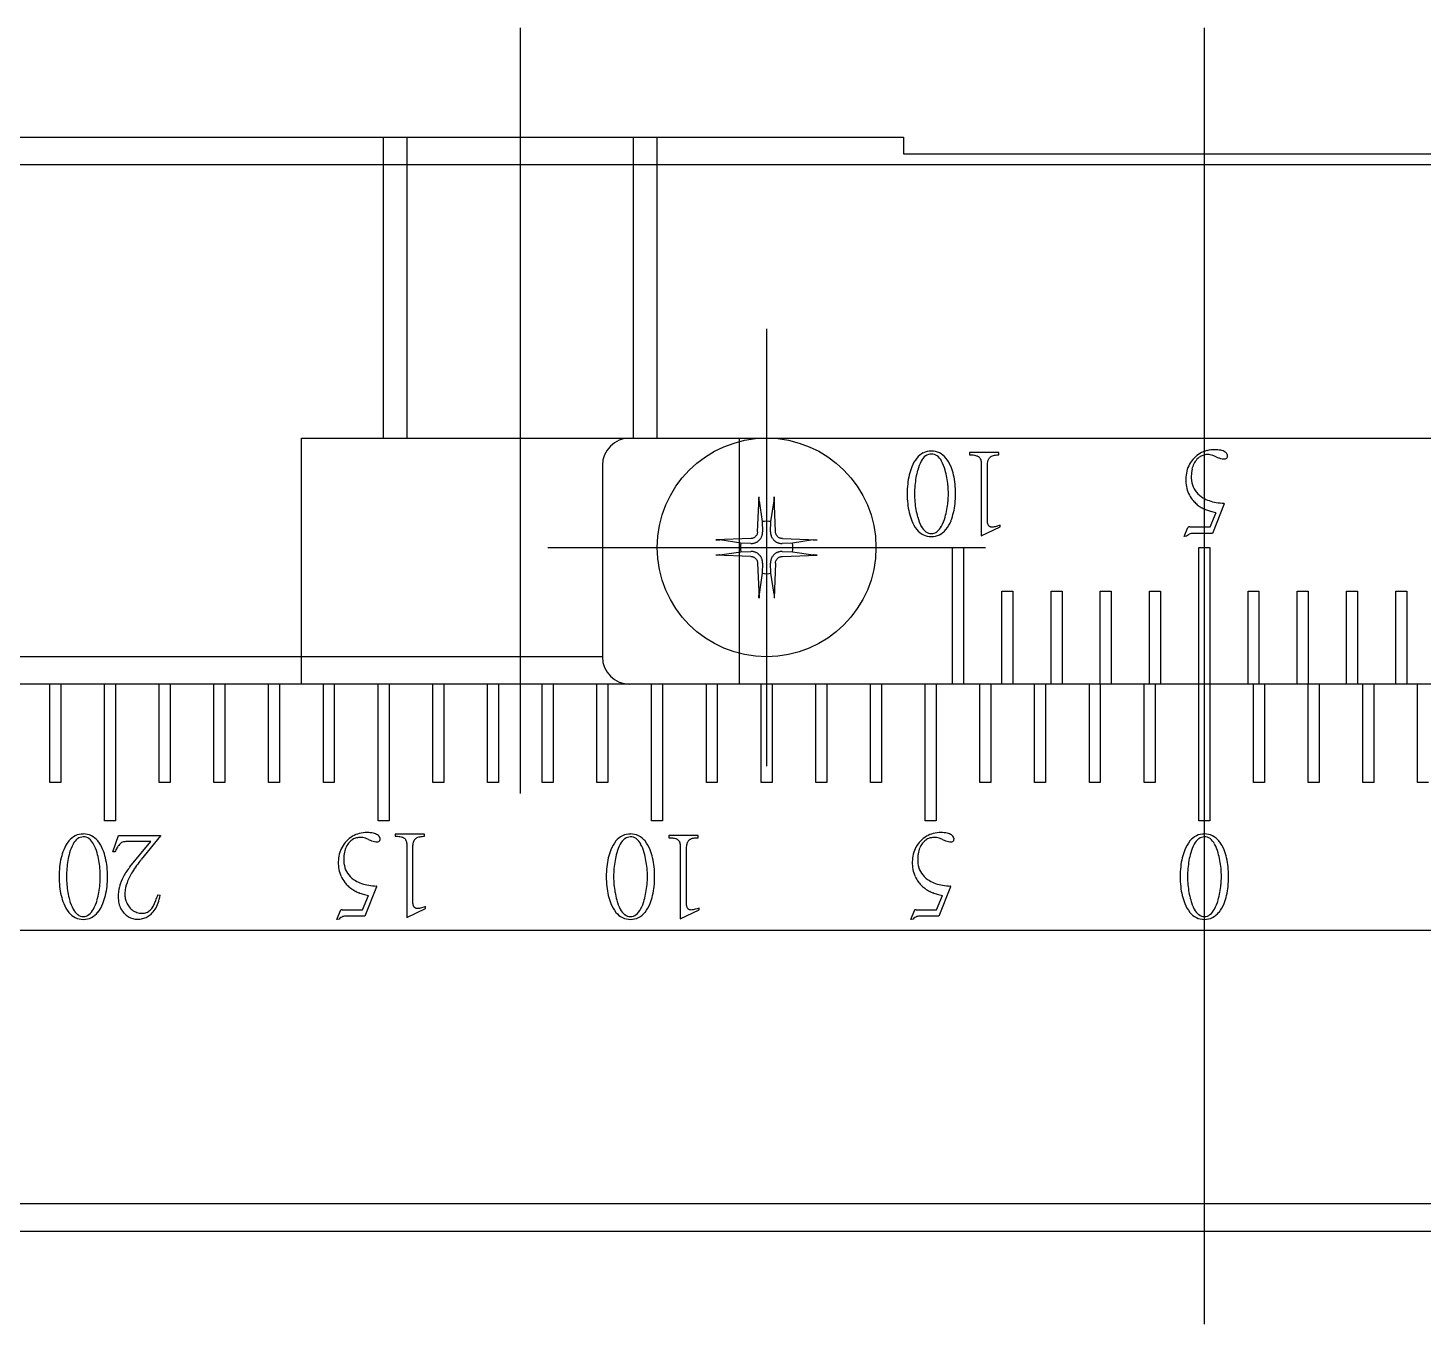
# Model space of a CAD drawing. Extents: x 1 to 272, y 0 to 189.
# Drawn here: x 114.76 to 140.26, y 165.65 to 189.35 of the extents above; entities that cross this region are included whole.
import ezdxf

# ---------------------------------------------------------------- set-up
doc = ezdxf.new("R2010")
doc.units = 0
doc.linetypes.add('CENTER', pattern=[50.8, 31.75, -6.35, 6.35, -6.35])
doc.linetypes.add('DASHED', pattern=[19.05, 12.7, -6.35])
doc.layers.get('0').update_dxf_attribs({"linetype": 'CONTINUOUS'})
doc.layers.add('CENTER', color=1, linetype='CENTER')

msp = doc.modelspace()

# ---------------------------------------------------------------- linework, layer by layer
at = {"color": 7, "linetype": 'CONTINUOUS'}
for p, q in [((91.765, 187.345), (130.765, 187.345)), ((130.765, 187.345), (130.765, 187.045)), ((130.765, 187.045), (141.765, 187.045)), ((91.265, 186.845), (181.265, 186.845)), ((125.765, 181.845), (146.765, 181.845)), ((132.513, 181.58), (131.977, 181.58)), ((131.977, 181.58), (131.977, 181.539)), ((132.513, 181.539), (132.513, 181.58)), ((125.265, 181.345), (125.265, 177.845)), ((131.977, 181.539), (131.999, 181.539)), ((131.999, 181.539), (132.021, 181.538)), ((132.021, 181.538), (132.043, 181.536)), ((132.043, 181.536), (132.064, 181.533)), ((132.064, 181.533), (132.085, 181.529)), ((132.085, 181.529), (132.104, 181.523)), ((132.104, 181.523), (132.113, 181.52)), ((132.113, 181.52), (132.122, 181.516)), ((132.122, 181.516), (132.131, 181.511)), ((132.131, 181.511), (132.14, 181.506)), ((132.14, 181.506), (132.146, 181.501)), ((132.146, 181.501), (132.152, 181.495)), ((132.152, 181.495), (132.158, 181.489)), ((132.158, 181.489), (132.163, 181.482)), ((132.163, 181.482), (132.168, 181.474)), ((132.168, 181.474), (132.172, 181.467)), ((132.172, 181.467), (132.175, 181.459)), ((132.175, 181.459), (132.179, 181.451)), ((132.179, 181.451), (132.183, 181.434)), ((132.183, 181.434), (132.186, 181.417)), ((132.186, 181.417), (132.188, 181.399)), ((132.188, 181.399), (132.189, 181.382)), ((132.189, 181.382), (132.189, 180.055)), ((132.303, 181.366), (132.305, 181.389)), ((132.303, 181.343), (132.303, 181.366)), ((132.303, 180.332), (132.303, 181.343)), ((132.305, 181.389), (132.309, 181.412)), ((132.309, 181.412), (132.311, 181.423)), ((132.311, 181.423), (132.314, 181.434)), ((132.314, 181.434), (132.318, 181.444)), ((132.318, 181.444), (132.322, 181.455)), ((132.322, 181.455), (132.327, 181.465)), ((132.327, 181.465), (132.333, 181.474)), ((132.333, 181.474), (132.34, 181.484)), ((132.34, 181.484), (132.347, 181.492)), ((132.347, 181.492), (132.355, 181.5)), ((132.355, 181.5), (132.364, 181.506)), ((132.364, 181.506), (132.37, 181.511)), ((132.37, 181.511), (132.378, 181.514)), ((132.378, 181.514), (132.394, 181.521)), ((132.394, 181.521), (132.412, 181.527)), ((132.412, 181.527), (132.431, 181.531)), ((132.431, 181.531), (132.451, 181.534)), ((132.451, 181.534), (132.472, 181.536)), ((132.472, 181.536), (132.493, 181.538)), ((132.493, 181.538), (132.513, 181.539)), ((128.102, 180.134), (128.127, 180.771)), ((128.126, 180.76), (128.127, 180.771)), ((128.126, 180.75), (128.126, 180.76)), ((128.126, 180.739), (128.126, 180.75)), ((128.126, 180.734), (128.126, 180.739)), ((128.126, 180.729), (128.126, 180.734)), ((128.126, 180.72), (128.126, 180.729)), ((128.126, 180.716), (128.126, 180.72)), ((128.127, 180.712), (128.126, 180.716)), ((128.127, 180.708), (128.127, 180.712)), ((128.127, 180.705), (128.127, 180.708)), ((128.127, 180.702), (128.127, 180.705)), ((128.128, 180.699), (128.127, 180.702)), ((128.128, 180.699), (128.187, 180.317)), ((128.342, 180.317), (128.402, 180.699)), ((128.403, 180.712), (128.402, 180.708)), ((128.402, 180.708), (128.402, 180.705)), ((128.402, 180.705), (128.402, 180.702)), ((128.402, 180.702), (128.402, 180.699)), ((128.403, 180.771), (128.403, 180.76)), ((128.427, 180.134), (128.403, 180.771)), ((128.403, 180.76), (128.403, 180.75)), ((128.403, 180.75), (128.403, 180.739)), ((128.403, 180.739), (128.403, 180.734)), ((128.403, 180.734), (128.403, 180.729)), ((128.403, 180.729), (128.403, 180.72)), ((128.403, 180.72), (128.403, 180.716)), ((128.403, 180.716), (128.403, 180.712)), ((136.628, 180.642), (136.414, 180.102)), ((128.187, 180.317), (128.192, 180.132)), ((128.338, 180.132), (128.342, 180.317)), ((132.303, 180.322), (132.303, 180.332)), ((132.303, 180.312), (132.303, 180.322)), ((132.304, 180.301), (132.303, 180.312)), ((132.306, 180.291), (132.304, 180.301)), ((132.308, 180.281), (132.306, 180.291)), ((136.37, 180.222), (136.48, 180.483)), ((128.045, 180.03), (128.035, 180.024)), ((128.055, 180.038), (128.045, 180.03)), ((128.064, 180.046), (128.055, 180.038)), ((128.072, 180.055), (128.064, 180.046)), ((128.079, 180.065), (128.072, 180.055)), ((128.086, 180.075), (128.079, 180.065)), ((128.091, 180.087), (128.086, 180.075)), ((128.096, 180.098), (128.091, 180.087)), ((128.099, 180.11), (128.096, 180.098)), ((128.101, 180.122), (128.099, 180.11)), ((128.102, 180.134), (128.101, 180.122)), ((128.428, 180.122), (128.427, 180.134)), ((128.43, 180.11), (128.428, 180.122)), ((128.433, 180.098), (128.43, 180.11)), ((128.438, 180.086), (128.433, 180.098)), ((128.443, 180.075), (128.438, 180.086)), ((128.45, 180.064), (128.443, 180.075)), ((128.457, 180.055), (128.45, 180.064)), ((128.465, 180.046), (128.457, 180.055)), ((128.474, 180.038), (128.465, 180.046)), ((128.484, 180.03), (128.474, 180.038)), ((128.495, 180.024), (128.484, 180.03)), ((132.189, 180.055), (132.533, 180.22)), ((132.311, 180.271), (132.308, 180.281)), ((132.314, 180.262), (132.311, 180.271)), ((132.319, 180.253), (132.314, 180.262)), ((132.324, 180.244), (132.319, 180.253)), ((132.328, 180.24), (132.324, 180.244)), ((132.331, 180.237), (132.328, 180.24)), ((132.335, 180.233), (132.331, 180.237)), ((132.339, 180.23), (132.335, 180.233)), ((132.343, 180.227), (132.339, 180.23)), ((132.347, 180.225), (132.343, 180.227)), ((132.352, 180.223), (132.347, 180.225)), ((132.356, 180.221), (132.352, 180.223)), ((132.361, 180.219), (132.356, 180.221)), ((132.366, 180.218), (132.361, 180.219)), ((132.376, 180.217), (132.366, 180.218)), ((132.386, 180.216), (132.376, 180.217)), ((132.405, 180.217), (132.386, 180.216)), ((132.424, 180.22), (132.405, 180.217)), ((132.443, 180.224), (132.424, 180.22)), ((132.461, 180.229), (132.443, 180.224)), ((132.498, 180.24), (132.461, 180.229)), ((132.533, 180.253), (132.498, 180.24)), ((132.533, 180.22), (132.533, 180.253)), ((135.899, 180.045), (135.966, 180.208)), ((135.944, 180.049), (135.899, 180.045)), ((135.999, 180.222), (136.37, 180.222)), ((136.414, 180.102), (136.041, 180.102)), ((127.975, 180.008), (127.339, 179.983)), ((127.339, 179.983), (127.349, 179.984)), ((127.349, 179.984), (127.36, 179.984)), ((127.36, 179.984), (127.37, 179.984)), ((127.37, 179.984), (127.375, 179.984)), ((127.375, 179.984), (127.38, 179.984)), ((127.38, 179.984), (127.39, 179.984)), ((127.39, 179.984), (127.394, 179.983)), ((127.394, 179.983), (127.398, 179.983)), ((127.398, 179.983), (127.402, 179.983)), ((127.402, 179.983), (127.405, 179.983)), ((127.405, 179.983), (127.408, 179.982)), ((127.408, 179.982), (127.411, 179.982)), ((127.792, 179.922), (127.411, 179.982)), ((127.977, 179.918), (127.792, 179.922)), ((127.988, 180.009), (127.975, 180.008)), ((128, 180.011), (127.988, 180.009)), ((128.012, 180.014), (128, 180.011)), ((128.023, 180.018), (128.012, 180.014)), ((128.035, 180.024), (128.023, 180.018)), ((128.506, 180.018), (128.495, 180.024)), ((128.518, 180.014), (128.506, 180.018)), ((128.53, 180.011), (128.518, 180.014)), ((128.542, 180.009), (128.53, 180.011)), ((128.554, 180.008), (128.542, 180.009)), ((128.737, 179.922), (128.552, 179.918)), ((128.554, 180.008), (129.191, 179.983)), ((129.119, 179.982), (128.737, 179.922)), ((129.119, 179.982), (129.121, 179.982)), ((129.121, 179.982), (129.124, 179.983)), ((129.124, 179.983), (129.128, 179.983)), ((129.128, 179.983), (129.131, 179.983)), ((129.131, 179.983), (129.135, 179.983)), ((129.135, 179.983), (129.14, 179.984)), ((129.14, 179.984), (129.149, 179.984)), ((129.149, 179.984), (129.154, 179.984)), ((129.154, 179.984), (129.159, 179.984)), ((129.159, 179.984), (129.17, 179.984)), ((129.17, 179.984), (129.18, 179.984)), ((129.18, 179.984), (129.191, 179.983)), ((131.665, 177.345), (131.665, 179.845)), ((131.665, 179.845), (131.865, 179.845)), ((131.865, 179.845), (131.865, 177.345)), ((136.165, 179.845), (136.365, 179.845)), ((136.165, 174.845), (136.165, 179.845)), ((136.365, 179.845), (136.365, 174.845)), ((127.349, 179.707), (127.339, 179.707)), ((127.975, 179.683), (127.339, 179.707)), ((127.36, 179.706), (127.349, 179.707)), ((127.37, 179.706), (127.36, 179.706)), ((127.375, 179.706), (127.37, 179.706)), ((127.38, 179.706), (127.375, 179.706)), ((127.39, 179.707), (127.38, 179.706)), ((127.394, 179.707), (127.39, 179.707)), ((127.398, 179.707), (127.394, 179.707)), ((127.402, 179.707), (127.398, 179.707)), ((127.405, 179.708), (127.402, 179.707)), ((127.408, 179.708), (127.405, 179.708)), ((127.411, 179.708), (127.408, 179.708)), ((127.411, 179.708), (127.792, 179.768)), ((127.792, 179.768), (127.977, 179.772)), ((127.975, 179.683), (127.987, 179.682)), ((127.987, 179.682), (127.999, 179.68)), ((127.999, 179.68), (128.011, 179.676)), ((128.011, 179.676), (128.023, 179.672)), ((128.023, 179.672), (128.034, 179.666)), ((128.034, 179.666), (128.045, 179.66)), ((128.045, 179.66), (128.055, 179.652)), ((128.055, 179.652), (128.064, 179.644)), ((128.064, 179.644), (128.072, 179.636)), ((128.072, 179.636), (128.079, 179.626)), ((128.079, 179.626), (128.086, 179.615)), ((128.086, 179.615), (128.091, 179.604)), ((128.091, 179.604), (128.096, 179.592)), ((128.096, 179.592), (128.099, 179.58)), ((128.099, 179.58), (128.101, 179.568)), ((128.101, 179.568), (128.102, 179.556)), ((128.102, 179.556), (128.127, 178.919)), ((128.192, 179.558), (128.187, 179.373)), ((128.342, 179.373), (128.338, 179.558)), ((128.427, 179.556), (128.403, 178.919)), ((128.427, 179.556), (128.428, 179.568)), ((128.428, 179.568), (128.43, 179.58)), ((128.43, 179.58), (128.433, 179.592)), ((128.433, 179.592), (128.438, 179.604)), ((128.438, 179.604), (128.443, 179.615)), ((128.443, 179.615), (128.45, 179.626)), ((128.45, 179.626), (128.457, 179.635)), ((128.457, 179.635), (128.465, 179.644)), ((128.465, 179.644), (128.474, 179.652)), ((128.474, 179.652), (128.484, 179.66)), ((128.484, 179.66), (128.495, 179.666)), ((128.495, 179.666), (128.506, 179.672)), ((128.506, 179.672), (128.517, 179.676)), ((128.517, 179.676), (128.53, 179.679)), ((128.53, 179.679), (128.542, 179.682)), ((128.542, 179.682), (128.554, 179.683)), ((128.552, 179.772), (128.737, 179.768)), ((128.554, 179.683), (129.191, 179.707)), ((128.737, 179.768), (129.119, 179.708)), ((129.121, 179.708), (129.119, 179.708)), ((129.124, 179.708), (129.121, 179.708)), ((129.128, 179.707), (129.124, 179.708)), ((129.131, 179.707), (129.128, 179.707)), ((129.135, 179.707), (129.131, 179.707)), ((129.14, 179.707), (129.135, 179.707)), ((129.149, 179.706), (129.14, 179.707)), ((129.154, 179.706), (129.149, 179.706)), ((129.159, 179.706), (129.154, 179.706)), ((129.17, 179.706), (129.159, 179.706)), ((129.18, 179.707), (129.17, 179.706)), ((129.191, 179.707), (129.18, 179.707)), ((128.187, 179.373), (128.128, 178.991)), ((128.402, 178.991), (128.342, 179.373)), ((132.565, 177.345), (132.565, 179.045)), ((132.565, 179.045), (132.765, 179.045)), ((132.765, 179.045), (132.765, 177.345)), ((133.465, 177.345), (133.465, 179.045)), ((133.465, 179.045), (133.665, 179.045)), ((133.665, 179.045), (133.665, 177.345)), ((134.365, 177.345), (134.365, 179.045)), ((134.365, 179.045), (134.565, 179.045)), ((134.565, 179.045), (134.565, 177.345)), ((135.265, 177.345), (135.265, 179.045)), ((135.265, 179.045), (135.465, 179.045)), ((135.465, 179.045), (135.465, 177.345)), ((137.065, 177.345), (137.065, 179.045)), ((137.065, 179.045), (137.265, 179.045)), ((137.265, 179.045), (137.265, 177.345)), ((137.965, 177.345), (137.965, 179.045)), ((137.965, 179.045), (138.165, 179.045)), ((138.165, 179.045), (138.165, 177.345)), ((138.865, 177.345), (138.865, 179.045)), ((138.865, 179.045), (139.065, 179.045)), ((139.065, 179.045), (139.065, 177.345)), ((139.765, 177.345), (139.765, 179.045)), ((139.765, 179.045), (139.965, 179.045)), ((139.965, 179.045), (139.965, 177.345)), ((128.126, 178.974), (128.127, 178.979)), ((128.126, 178.97), (128.126, 178.974)), ((128.126, 178.961), (128.126, 178.97)), ((128.126, 178.956), (128.126, 178.961)), ((128.126, 178.951), (128.126, 178.956)), ((128.126, 178.94), (128.126, 178.951)), ((128.126, 178.93), (128.126, 178.94)), ((128.127, 178.919), (128.126, 178.93)), ((128.127, 178.988), (128.128, 178.991)), ((128.127, 178.985), (128.127, 178.988)), ((128.127, 178.982), (128.127, 178.985)), ((128.127, 178.979), (128.127, 178.982)), ((128.402, 178.991), (128.402, 178.988)), ((128.402, 178.988), (128.402, 178.985)), ((128.402, 178.985), (128.402, 178.982)), ((128.402, 178.982), (128.403, 178.979)), ((128.403, 178.979), (128.403, 178.974)), ((128.403, 178.974), (128.403, 178.97)), ((128.403, 178.97), (128.403, 178.961)), ((128.403, 178.961), (128.403, 178.956)), ((128.403, 178.956), (128.403, 178.951)), ((128.403, 178.951), (128.403, 178.94)), ((128.403, 178.94), (128.403, 178.93)), ((128.403, 178.93), (128.403, 178.919)), ((125.265, 177.845), (91.765, 177.845)), ((181.265, 177.345), (91.265, 177.345)), ((115.165, 175.545), (115.165, 177.345)), ((115.365, 177.345), (115.365, 175.545)), ((116.165, 174.845), (116.165, 177.345)), ((116.365, 177.345), (116.365, 174.845)), ((117.165, 175.545), (117.165, 177.345)), ((117.365, 177.345), (117.365, 175.545)), ((118.165, 175.545), (118.165, 177.345)), ((118.365, 177.345), (118.365, 175.545)), ((119.165, 175.545), (119.165, 177.345)), ((119.365, 177.345), (119.365, 175.545)), ((120.165, 175.545), (120.165, 177.345)), ((120.365, 177.345), (120.365, 175.545)), ((121.165, 174.845), (121.165, 177.345)), ((121.365, 177.345), (121.365, 174.845)), ((122.165, 175.545), (122.165, 177.345)), ((122.365, 177.345), (122.365, 175.545)), ((123.165, 175.545), (123.165, 177.345)), ((123.365, 177.345), (123.365, 175.545)), ((124.165, 175.545), (124.165, 177.345)), ((124.365, 177.345), (124.365, 175.545)), ((125.165, 175.545), (125.165, 177.345)), ((125.365, 177.345), (125.365, 175.545)), ((126.165, 174.845), (126.165, 177.345)), ((126.365, 177.345), (126.365, 174.845)), ((127.165, 175.545), (127.165, 177.345)), ((127.365, 177.345), (127.365, 175.545)), ((128.165, 175.545), (128.165, 177.345)), ((128.365, 177.345), (128.365, 175.545)), ((129.165, 175.545), (129.165, 177.345)), ((129.365, 177.345), (129.365, 175.545)), ((130.165, 175.545), (130.165, 177.345)), ((130.365, 177.345), (130.365, 175.545)), ((131.165, 174.845), (131.165, 177.345)), ((131.365, 177.345), (131.365, 174.845)), ((132.165, 175.545), (132.165, 177.345)), ((132.365, 177.345), (132.365, 175.545)), ((133.165, 175.545), (133.165, 177.345)), ((133.365, 177.345), (133.365, 175.545)), ((134.165, 175.545), (134.165, 177.345)), ((134.365, 177.345), (134.365, 175.545)), ((135.165, 175.545), (135.165, 177.345)), ((135.365, 177.345), (135.365, 175.545)), ((137.165, 175.545), (137.165, 177.345)), ((137.365, 177.345), (137.365, 175.545)), ((138.165, 175.545), (138.165, 177.345)), ((138.365, 177.345), (138.365, 175.545)), ((139.165, 175.545), (139.165, 177.345)), ((139.365, 177.345), (139.365, 175.545)), ((140.165, 175.545), (140.165, 177.345)), ((115.365, 175.545), (115.165, 175.545)), ((117.365, 175.545), (117.165, 175.545)), ((118.365, 175.545), (118.165, 175.545)), ((119.365, 175.545), (119.165, 175.545)), ((120.365, 175.545), (120.165, 175.545)), ((122.365, 175.545), (122.165, 175.545)), ((123.365, 175.545), (123.165, 175.545)), ((124.365, 175.545), (124.165, 175.545)), ((125.365, 175.545), (125.165, 175.545)), ((127.365, 175.545), (127.165, 175.545)), ((128.365, 175.545), (128.165, 175.545)), ((129.365, 175.545), (129.165, 175.545)), ((130.365, 175.545), (130.165, 175.545)), ((132.365, 175.545), (132.165, 175.545)), ((133.365, 175.545), (133.165, 175.545)), ((134.365, 175.545), (134.165, 175.545)), ((135.365, 175.545), (135.165, 175.545)), ((137.365, 175.545), (137.165, 175.545)), ((138.365, 175.545), (138.165, 175.545)), ((139.365, 175.545), (139.165, 175.545)), ((140.365, 175.545), (140.165, 175.545)), ((116.365, 174.845), (116.165, 174.845)), ((121.365, 174.845), (121.165, 174.845)), ((126.365, 174.845), (126.165, 174.845)), ((131.365, 174.845), (131.165, 174.845)), ((136.365, 174.845), (136.165, 174.845)), ((116.316, 174.282), (116.422, 174.58)), ((116.422, 174.58), (117.188, 174.58)), ((117.011, 174.468), (116.554, 174.468)), ((116.629, 174.003), (117.011, 174.468)), ((117.188, 174.57), (116.833, 174.137)), ((117.188, 174.58), (117.188, 174.57)), ((122.013, 174.606), (121.477, 174.606)), ((121.477, 174.606), (121.477, 174.565)), ((121.477, 174.565), (121.499, 174.565)), ((121.499, 174.565), (121.521, 174.564)), ((121.521, 174.564), (121.543, 174.562)), ((121.543, 174.562), (121.564, 174.559)), ((121.564, 174.559), (121.585, 174.555)), ((121.585, 174.555), (121.604, 174.55)), ((121.604, 174.55), (121.613, 174.546)), ((121.613, 174.546), (121.622, 174.542)), ((121.622, 174.542), (121.631, 174.538)), ((121.631, 174.538), (121.64, 174.533)), ((121.64, 174.533), (121.646, 174.527)), ((121.646, 174.527), (121.652, 174.522)), ((121.652, 174.522), (121.658, 174.515)), ((121.658, 174.515), (121.663, 174.508)), ((121.663, 174.508), (121.668, 174.501)), ((121.668, 174.501), (121.672, 174.493)), ((121.672, 174.493), (121.675, 174.486)), ((121.675, 174.486), (121.679, 174.477)), ((121.679, 174.477), (121.683, 174.461)), ((121.683, 174.461), (121.686, 174.443)), ((121.686, 174.443), (121.688, 174.426)), ((121.688, 174.426), (121.689, 174.409)), ((121.805, 174.415), (121.809, 174.438)), ((121.809, 174.438), (121.811, 174.449)), ((121.811, 174.449), (121.814, 174.46)), ((121.814, 174.46), (121.818, 174.471)), ((121.818, 174.471), (121.822, 174.481)), ((121.822, 174.481), (121.827, 174.491)), ((121.827, 174.491), (121.833, 174.501)), ((121.833, 174.501), (121.84, 174.51)), ((121.84, 174.51), (121.847, 174.518)), ((121.847, 174.518), (121.855, 174.526)), ((121.855, 174.526), (121.864, 174.533)), ((121.864, 174.533), (121.87, 174.537)), ((121.87, 174.537), (121.878, 174.541)), ((121.878, 174.541), (121.894, 174.548)), ((121.894, 174.548), (121.912, 174.553)), ((121.912, 174.553), (121.931, 174.557)), ((121.931, 174.557), (121.951, 174.561)), ((121.951, 174.561), (121.972, 174.563)), ((121.972, 174.563), (121.993, 174.564)), ((121.993, 174.564), (122.013, 174.565)), ((122.013, 174.565), (122.013, 174.606)), ((127.013, 174.58), (126.477, 174.58)), ((126.477, 174.58), (126.477, 174.539)), ((126.477, 174.539), (126.499, 174.539)), ((126.499, 174.539), (126.521, 174.538)), ((126.521, 174.538), (126.543, 174.536)), ((126.543, 174.536), (126.564, 174.533)), ((126.564, 174.533), (126.585, 174.529)), ((126.585, 174.529), (126.604, 174.523)), ((126.604, 174.523), (126.613, 174.52)), ((126.613, 174.52), (126.622, 174.516)), ((126.622, 174.516), (126.631, 174.511)), ((126.631, 174.511), (126.64, 174.506)), ((126.64, 174.506), (126.646, 174.501)), ((126.646, 174.501), (126.652, 174.495)), ((126.652, 174.495), (126.658, 174.489)), ((126.658, 174.489), (126.663, 174.482)), ((126.663, 174.482), (126.668, 174.474)), ((126.668, 174.474), (126.672, 174.467)), ((126.672, 174.467), (126.675, 174.459)), ((126.675, 174.459), (126.679, 174.451)), ((126.679, 174.451), (126.683, 174.434)), ((126.683, 174.434), (126.686, 174.417)), ((126.809, 174.412), (126.811, 174.423)), ((126.811, 174.423), (126.814, 174.434)), ((126.814, 174.434), (126.818, 174.444)), ((126.818, 174.444), (126.822, 174.455)), ((126.822, 174.455), (126.827, 174.465)), ((126.827, 174.465), (126.833, 174.474)), ((126.833, 174.474), (126.84, 174.484)), ((126.84, 174.484), (126.847, 174.492)), ((126.847, 174.492), (126.855, 174.5)), ((126.855, 174.5), (126.864, 174.506)), ((126.864, 174.506), (126.87, 174.511)), ((126.87, 174.511), (126.878, 174.514)), ((126.878, 174.514), (126.894, 174.521)), ((126.894, 174.521), (126.912, 174.527)), ((126.912, 174.527), (126.931, 174.531)), ((126.931, 174.531), (126.951, 174.534)), ((126.951, 174.534), (126.972, 174.536)), ((126.972, 174.536), (126.993, 174.538)), ((126.993, 174.538), (127.013, 174.539)), ((127.013, 174.539), (127.013, 174.58)), ((116.356, 174.282), (116.316, 174.282)), ((121.689, 174.409), (121.689, 173.082)), ((121.803, 174.393), (121.805, 174.415)), ((121.803, 174.37), (121.803, 174.393)), ((121.803, 173.359), (121.803, 174.37)), ((126.686, 174.417), (126.688, 174.399)), ((126.688, 174.399), (126.689, 174.382)), ((126.689, 174.382), (126.689, 173.055)), ((126.803, 174.366), (126.805, 174.389)), ((126.803, 174.343), (126.803, 174.366)), ((126.803, 173.332), (126.803, 174.343)), ((126.805, 174.389), (126.809, 174.412)), ((117.141, 173.493), (117.182, 173.487)), ((120.879, 173.222), (120.989, 173.483)), ((121.138, 173.642), (120.924, 173.102)), ((131.37, 173.222), (131.48, 173.483)), ((131.628, 173.642), (131.414, 173.102)), ((117.051, 173.277), (117.072, 173.32)), ((120.409, 173.045), (120.476, 173.208)), ((120.509, 173.222), (120.879, 173.222)), ((121.689, 173.082), (122.033, 173.247)), ((121.803, 173.349), (121.803, 173.359)), ((121.803, 173.338), (121.803, 173.349)), ((121.804, 173.328), (121.803, 173.338)), ((121.806, 173.318), (121.804, 173.328)), ((121.808, 173.307), (121.806, 173.318)), ((121.811, 173.298), (121.808, 173.307)), ((121.814, 173.288), (121.811, 173.298)), ((121.819, 173.279), (121.814, 173.288)), ((121.824, 173.271), (121.819, 173.279)), ((121.828, 173.267), (121.824, 173.271)), ((121.831, 173.263), (121.828, 173.267)), ((121.835, 173.26), (121.831, 173.263)), ((121.839, 173.257), (121.835, 173.26)), ((121.843, 173.254), (121.839, 173.257)), ((121.847, 173.251), (121.843, 173.254)), ((121.852, 173.249), (121.847, 173.251)), ((121.856, 173.247), (121.852, 173.249)), ((121.861, 173.246), (121.856, 173.247)), ((121.866, 173.245), (121.861, 173.246)), ((121.876, 173.243), (121.866, 173.245)), ((121.886, 173.243), (121.876, 173.243)), ((121.905, 173.244), (121.886, 173.243)), ((121.924, 173.247), (121.905, 173.244)), ((121.943, 173.25), (121.924, 173.247)), ((121.961, 173.255), (121.943, 173.25)), ((121.998, 173.266), (121.961, 173.255)), ((122.033, 173.279), (121.998, 173.266)), ((122.033, 173.247), (122.033, 173.279)), ((126.689, 173.055), (127.033, 173.22)), ((126.803, 173.322), (126.803, 173.332)), ((126.803, 173.312), (126.803, 173.322)), ((126.804, 173.301), (126.803, 173.312)), ((126.806, 173.291), (126.804, 173.301)), ((126.808, 173.281), (126.806, 173.291)), ((126.811, 173.271), (126.808, 173.281)), ((126.814, 173.262), (126.811, 173.271)), ((126.819, 173.253), (126.814, 173.262)), ((126.824, 173.244), (126.819, 173.253)), ((126.828, 173.24), (126.824, 173.244)), ((126.831, 173.237), (126.828, 173.24)), ((126.835, 173.233), (126.831, 173.237)), ((126.839, 173.23), (126.835, 173.233)), ((126.843, 173.227), (126.839, 173.23)), ((126.847, 173.225), (126.843, 173.227)), ((126.852, 173.223), (126.847, 173.225)), ((126.856, 173.221), (126.852, 173.223)), ((126.861, 173.219), (126.856, 173.221)), ((126.866, 173.218), (126.861, 173.219)), ((126.876, 173.217), (126.866, 173.218)), ((126.886, 173.216), (126.876, 173.217)), ((126.905, 173.217), (126.886, 173.216)), ((126.924, 173.22), (126.905, 173.217)), ((126.943, 173.224), (126.924, 173.22)), ((126.961, 173.229), (126.943, 173.224)), ((126.998, 173.24), (126.961, 173.229)), ((127.033, 173.253), (126.998, 173.24)), ((127.033, 173.22), (127.033, 173.253)), ((130.899, 173.045), (130.966, 173.208)), ((130.999, 173.222), (131.37, 173.222)), ((120.453, 173.049), (120.409, 173.045)), ((120.924, 173.102), (120.551, 173.102)), ((130.944, 173.049), (130.899, 173.045)), ((131.414, 173.102), (131.041, 173.102)), ((92.265, 172.845), (180.265, 172.845)), ((181.265, 167.845), (91.265, 167.845)), ((91.765, 167.345), (180.765, 167.345))]:
    msp.add_line(p, q, dxfattribs=at)
at = {"color": 3, "linetype": 'DASHED'}
for p, q in [((121.265, 181.845), (121.265, 187.345)), ((121.698, 181.845), (121.698, 187.345)), ((125.832, 181.845), (125.832, 187.345)), ((126.265, 181.845), (126.265, 187.345)), ((119.765, 177.345), (119.765, 181.845)), ((119.765, 181.845), (127.765, 181.845)), ((127.765, 181.845), (127.765, 177.345))]:
    msp.add_line(p, q, dxfattribs=at)
at = {"color": 7, "linetype": 'CONTINUOUS'}
msp.add_circle((128.265, 179.845), 2, dxfattribs=at)
for centre, radius, start, end in [((125.765, 181.345), 0.5, 90, 180), ((131.288, 181.255), 0.356, 116.2729, 141.1261), ((131.273, 181.272), 0.334, 89.2919, 115.2597), ((131.281, 181.271), 0.336, 64.7936, 90.6548), ((131.267, 181.255), 0.356, 38.8739, 63.7271), ((136.438, 181.14), 0.493, 120.7739, 136.7817), ((136.428, 181.153), 0.477, 104.1459, 120.5209), ((136.451, 181.051), 0.581, 89.6263, 103.9812), ((136.462, 181.112), 0.521, 78.2451, 90.7659), ((136.525, 181.408), 0.218, 56.1652, 78.5243), ((136.571, 181.484), 0.13, 39.3474, 54.6593), ((136.581, 181.492), 0.117, 21.5057, 39.093), ((131.911, 180.927), 1.067, 158.4257, 166.7665), ((131.492, 181.094), 0.615, 141.322, 158.56), ((131.727, 181.082), 0.722, 151.8651, 165.7722), ((131.347, 181.288), 0.291, 126.7157, 152.2786), ((131.276, 181.375), 0.178, 89.5975, 125.2384), ((131.279, 181.377), 0.177, 54.7577, 90.348), ((131.206, 181.286), 0.293, 28.0577, 53.3426), ((130.838, 181.082), 0.713, 14.5816, 28.6061), ((131.062, 181.093), 0.617, 21.4624, 38.6555), ((130.619, 180.92), 1.093, 13.2098, 21.3991), ((136.473, 181.105), 0.544, 151.19, 165.6305), ((136.483, 181.097), 0.556, 136.7918, 151.0148), ((136.464, 181.187), 0.433, 154.0754, 168.3685), ((136.374, 181.23), 0.332, 136.8732, 153.9198), ((136.349, 181.247), 0.303, 121.5113, 135.9675), ((136.33, 181.276), 0.269, 105.6366, 121.3182), ((136.337, 181.25), 0.295, 90.7211, 105.4421), ((136.33, 181.337), 0.208, 77.9993, 89.3203), ((136.293, 181.155), 0.394, 70.7805, 78.1713), ((136.194, 180.868), 0.698, 65.8334, 70.8777), ((136.733, 182.07), 0.62, 245.85, 251.6275), ((136.664, 181.861), 0.4, 251.5675, 259.3119), ((136.638, 181.721), 0.257, 259.2315, 269.6241), ((136.639, 181.53), 0.066, 268.0277, 295.4071), ((136.649, 181.506), 0.0408, 297.1293, 334.954), ((136.619, 181.518), 0.0728, 336.281, 1.8872), ((136.676, 181.529), 0.015, 11.5786, 25.2913), ((136.655, 181.524), 0.0361, 4.316, 11.9442), ((136.617, 181.521), 0.0745, 359.7689, 4.4732), ((132.159, 180.868), 1.322, 166.768, 174.0003), ((132.535, 180.847), 1.564, 169.8375, 175.1847), ((132.377, 180.875), 1.404, 164.0998, 169.8418), ((130.189, 180.87), 1.395, 10.4551, 16.2875), ((130.047, 180.845), 1.539, 4.9857, 10.449), ((130.384, 180.865), 1.334, 6.0315, 13.2001), ((136.567, 181.082), 0.639, 165.7632, 178.7145), ((136.621, 181.087), 0.694, 179.2215, 190.7983), ((136.679, 181.143), 0.651, 168.3503, 179.2247), ((136.541, 181.138), 0.514, 178.4839, 196.8828), ((132.525, 180.829), 1.69, 173.9893, 180.1283), ((132.509, 180.822), 1.674, 179.8807, 186.0387), ((132.761, 180.827), 1.791, 175.1774, 180.0578), ((132.635, 180.825), 1.665, 179.9697, 185.0017), ((129.85, 180.827), 1.738, 359.9442, 4.9832), ((129.995, 180.825), 1.593, 354.795, 0.0242), ((130.042, 180.829), 1.678, 359.881, 6.0309), ((130.074, 180.823), 1.646, 353.9099, 0.1105), ((136.499, 181.065), 0.57, 190.8892, 204.1023), ((136.474, 181.055), 0.543, 204.2446, 217.8899), ((136.426, 181.107), 0.395, 197.3246, 219.2769), ((136.472, 181.15), 0.458, 219.8178, 239.7095), ((132.157, 180.785), 1.32, 186.0471, 193.2628), ((132.536, 180.816), 1.566, 185.0093, 190.2518), ((130.058, 180.819), 1.529, 349.4141, 354.7865), ((130.38, 180.79), 1.338, 346.7882, 353.9019), ((136.532, 181.106), 0.62, 218.2978, 226.5808), ((136.489, 181.061), 0.558, 226.6126, 235.5054), ((136.477, 181.044), 0.538, 235.5472, 244.6615), ((136.564, 181.298), 0.633, 239.2808, 250.5721), ((136.485, 181.032), 0.53, 243.3872, 250.1611), ((136.612, 181.434), 0.776, 250.6148, 260.4628), ((136.652, 181.675), 1.021, 260.4715, 268.6731), ((136.628, 180.653), 0.00178, 13.6323, 92.6279), ((136.583, 180.658), 0.0479, 340.8609, 349.2763), ((136.621, 180.651), 0.0092, 347.2044, 12.7956), ((128.265, 179.845), 0.479, 80.6957, 99.3043), ((131.917, 180.729), 1.073, 193.2882, 201.5696), ((131.503, 180.563), 0.627, 201.378, 218.3895), ((132.481, 180.807), 1.51, 190.2609, 195.6321), ((131.777, 180.59), 0.774, 194.2709, 207.586), ((130.755, 180.603), 0.8, 332.3497, 345.2539), ((130.08, 180.816), 1.507, 343.9788, 349.4048), ((131.04, 180.57), 0.642, 321.8067, 338.4258), ((130.587, 180.742), 1.125, 338.7761, 346.7628), ((136.702, 181.627), 1.163, 250.0124, 254.0248), ((136.989, 182.62), 2.197, 253.9631, 256.5892), ((127.99, 180.121), 0.201, 327.3884, 333.7306), ((127.978, 180.127), 0.214, 333.7006, 339.428), ((127.986, 180.124), 0.206, 339.386, 345.0043), ((127.976, 180.127), 0.216, 345.0596, 350.4557), ((127.969, 180.128), 0.222, 350.4292, 355.7575), ((127.979, 180.127), 0.212, 355.7311, 1.3135), ((128.55, 180.127), 0.213, 178.6874, 184.268), ((128.56, 180.128), 0.222, 184.2424, 189.5709), ((128.553, 180.127), 0.216, 189.5456, 194.9391), ((128.543, 180.124), 0.206, 194.9953, 200.6145), ((128.552, 180.127), 0.214, 200.572, 206.2994), ((128.539, 180.121), 0.201, 206.2694, 212.6116), ((131.29, 180.396), 0.356, 218.658, 243.5476), ((131.362, 180.372), 0.305, 207.3429, 232.1158), ((131.274, 180.379), 0.334, 244.6264, 270.6532), ((131.277, 180.271), 0.173, 233.6842, 270.279), ((131.278, 180.269), 0.171, 269.8353, 306.5002), ((131.282, 180.377), 0.332, 269.2937, 295.4267), ((131.19, 180.375), 0.308, 308.0346, 332.5067), ((131.264, 180.399), 0.359, 296.5466, 321.2478), ((136.087, 179.93), 0.187, 127.1607, 140.255), ((135.981, 180.204), 0.0151, 127.0574, 164.0647), ((135.988, 180.193), 0.0281, 101.4538, 125.805), ((136.049, 179.98), 0.123, 109.8018, 127.0841), ((135.998, 180.149), 0.0733, 89.1351, 101.9708), ((136.041, 179.999), 0.103, 89.9573, 109.456), ((128.265, 179.845), 0.479, 170.6957, 189.3043), ((127.982, 180.13), 0.213, 268.6874, 274.268), ((127.982, 180.14), 0.222, 274.2424, 279.5709), ((127.983, 180.134), 0.216, 279.5456, 284.9391), ((127.985, 180.124), 0.206, 284.9953, 290.6145), ((127.982, 180.132), 0.214, 290.572, 296.2994), ((127.989, 180.12), 0.201, 296.2694, 302.6116), ((127.984, 180.127), 0.209, 302.6454, 308.7756), ((127.988, 180.122), 0.202, 308.7204, 314.9342), ((127.988, 180.121), 0.202, 315.0678, 321.2775), ((127.982, 180.126), 0.209, 321.2249, 327.3542), ((128.547, 180.126), 0.209, 212.6454, 218.7756), ((128.541, 180.121), 0.202, 218.7204, 224.9342), ((128.541, 180.122), 0.202, 225.0678, 231.2775), ((128.546, 180.127), 0.209, 231.2249, 237.3542), ((128.541, 180.12), 0.201, 237.3884, 243.7306), ((128.547, 180.132), 0.214, 243.7006, 249.428), ((128.544, 180.124), 0.206, 249.386, 255.0043), ((128.546, 180.134), 0.216, 255.0596, 260.4557), ((128.548, 180.14), 0.222, 260.4292, 265.7575), ((128.547, 180.13), 0.212, 265.7311, 271.3135), ((128.265, 179.845), 0.479, 350.6957, 9.3043), ((127.982, 179.56), 0.212, 85.7311, 91.3135), ((127.982, 179.55), 0.222, 80.4292, 85.7575), ((127.983, 179.556), 0.216, 75.0596, 80.4557), ((127.985, 179.566), 0.206, 69.386, 75.0043), ((127.982, 179.558), 0.214, 63.7006, 69.428), ((127.989, 179.57), 0.201, 57.3884, 63.7306), ((127.984, 179.563), 0.209, 51.2249, 57.3542), ((127.988, 179.568), 0.202, 45.0678, 51.2775), ((127.988, 179.569), 0.202, 38.7204, 44.9342), ((127.982, 179.564), 0.209, 32.6454, 38.7756), ((127.99, 179.569), 0.201, 26.2694, 32.6116), ((127.978, 179.563), 0.214, 20.572, 26.2994), ((127.986, 179.566), 0.206, 14.9953, 20.6145), ((127.976, 179.563), 0.216, 9.5456, 14.9391), ((127.969, 179.562), 0.222, 4.2424, 9.5709), ((127.979, 179.563), 0.213, 358.6874, 4.268), ((128.55, 179.563), 0.212, 175.7311, 181.3135), ((128.56, 179.562), 0.222, 170.4292, 175.7575), ((128.553, 179.563), 0.216, 165.0596, 170.4557), ((128.543, 179.566), 0.206, 159.386, 165.0043), ((128.552, 179.563), 0.214, 153.7006, 159.428), ((128.539, 179.569), 0.201, 147.3884, 153.7306), ((128.547, 179.564), 0.209, 141.2249, 147.3542), ((128.541, 179.569), 0.202, 135.0678, 141.2775), ((128.541, 179.569), 0.202, 128.7204, 134.9342), ((128.546, 179.563), 0.209, 122.6454, 128.7756), ((128.541, 179.57), 0.201, 116.2694, 122.6116), ((128.547, 179.558), 0.214, 110.572, 116.2994), ((128.544, 179.566), 0.206, 104.9953, 110.6145), ((128.546, 179.556), 0.216, 99.5456, 104.9391), ((128.548, 179.55), 0.222, 94.2424, 99.5709), ((128.547, 179.56), 0.213, 88.6874, 94.268), ((128.265, 179.845), 0.479, 260.6957, 279.3043), ((125.765, 177.845), 0.5, 180, 270), ((115.992, 174.094), 0.615, 141.322, 158.56), ((115.788, 174.255), 0.356, 116.2729, 141.1261), ((116.227, 174.082), 0.722, 151.8651, 165.7722), ((115.847, 174.288), 0.291, 126.7157, 152.2786), ((115.773, 174.272), 0.334, 89.2919, 115.2597), ((115.776, 174.375), 0.178, 89.5975, 125.2384), ((115.781, 174.271), 0.336, 64.7936, 90.6548), ((115.779, 174.377), 0.177, 54.7577, 90.348), ((115.706, 174.286), 0.293, 28.0577, 53.3426), ((115.767, 174.255), 0.356, 38.8739, 63.7271), ((115.338, 174.082), 0.713, 14.5816, 28.6061), ((115.562, 174.093), 0.617, 21.4624, 38.6555), ((116.58, 174.29), 0.19, 133.2265, 145.1433), ((116.533, 174.351), 0.114, 118.775, 136.587), ((116.541, 174.335), 0.132, 102.3604, 118.5053), ((116.553, 174.279), 0.188, 89.5768, 102.2782), ((120.993, 174.097), 0.556, 136.7918, 151.0148), ((120.883, 174.23), 0.332, 136.8732, 153.9198), ((120.948, 174.14), 0.493, 120.7739, 136.7817), ((120.859, 174.247), 0.303, 121.5113, 135.9675), ((120.937, 174.153), 0.477, 104.1459, 120.5209), ((120.84, 174.276), 0.269, 105.6366, 121.3182), ((120.846, 174.25), 0.295, 90.7211, 105.4421), ((120.961, 174.051), 0.581, 89.6263, 103.9812), ((120.84, 174.337), 0.208, 77.9993, 89.3203), ((120.803, 174.155), 0.394, 70.7805, 78.1713), ((120.704, 173.868), 0.698, 65.8334, 70.8777), ((120.972, 174.112), 0.521, 78.2451, 90.7659), ((121.243, 175.07), 0.62, 245.85, 251.6275), ((121.174, 174.861), 0.4, 251.5675, 259.3119), ((121.035, 174.408), 0.218, 56.1652, 78.5243), ((121.148, 174.721), 0.257, 259.2315, 269.6241), ((121.149, 174.53), 0.066, 268.0277, 295.4071), ((121.081, 174.484), 0.13, 39.3474, 54.6593), ((121.158, 174.506), 0.0408, 297.1293, 334.954), ((121.091, 174.492), 0.117, 21.5057, 39.093), ((121.129, 174.518), 0.0728, 336.281, 1.8872), ((121.186, 174.529), 0.015, 11.5786, 25.2913), ((121.165, 174.524), 0.0361, 4.316, 11.9442), ((121.127, 174.521), 0.0745, 359.7689, 4.4732), ((125.992, 174.094), 0.615, 141.322, 158.56), ((125.788, 174.255), 0.356, 116.2729, 141.1261), ((126.227, 174.082), 0.722, 151.8651, 165.7722), ((125.847, 174.288), 0.291, 126.7157, 152.2786), ((125.773, 174.272), 0.334, 89.2919, 115.2597), ((125.776, 174.375), 0.178, 89.5975, 125.2384), ((125.781, 174.271), 0.336, 64.7936, 90.6548), ((125.779, 174.377), 0.177, 54.7577, 90.348), ((125.706, 174.286), 0.293, 28.0577, 53.3426), ((125.767, 174.255), 0.356, 38.8739, 63.7271), ((125.338, 174.082), 0.713, 14.5816, 28.6061), ((125.562, 174.093), 0.617, 21.4624, 38.6555), ((131.483, 174.097), 0.556, 136.7918, 151.0148), ((131.374, 174.23), 0.332, 136.8732, 153.9198), ((131.438, 174.14), 0.493, 120.7739, 136.7817), ((131.349, 174.247), 0.303, 121.5113, 135.9675), ((131.428, 174.153), 0.477, 104.1459, 120.5209), ((131.33, 174.276), 0.269, 105.6366, 121.3182), ((131.337, 174.25), 0.295, 90.7211, 105.4421), ((131.451, 174.051), 0.581, 89.6263, 103.9812), ((131.33, 174.337), 0.208, 77.9993, 89.3203), ((131.293, 174.155), 0.394, 70.7805, 78.1713), ((131.194, 173.868), 0.698, 65.8334, 70.8777), ((131.462, 174.112), 0.521, 78.2451, 90.7659), ((131.733, 175.07), 0.62, 245.85, 251.6275), ((131.664, 174.861), 0.4, 251.5675, 259.3119), ((131.525, 174.408), 0.218, 56.1652, 78.5243), ((131.638, 174.721), 0.257, 259.2315, 269.6241), ((131.639, 174.53), 0.066, 268.0277, 295.4071), ((131.571, 174.484), 0.13, 39.3474, 54.6593), ((131.649, 174.506), 0.0408, 297.1293, 334.954), ((131.581, 174.492), 0.117, 21.5057, 39.093), ((131.619, 174.518), 0.0728, 336.281, 1.8872), ((131.676, 174.529), 0.015, 11.5786, 25.2913), ((131.655, 174.524), 0.0361, 4.316, 11.9442), ((131.617, 174.521), 0.0745, 359.7689, 4.4732), ((136.482, 174.094), 0.615, 141.322, 158.56), ((136.279, 174.255), 0.356, 116.2729, 141.1261), ((136.717, 174.082), 0.722, 151.8651, 165.7722), ((136.338, 174.288), 0.291, 126.7157, 152.2786), ((136.264, 174.272), 0.334, 89.2919, 115.2597), ((136.266, 174.375), 0.178, 89.5975, 125.2384), ((136.272, 174.271), 0.336, 64.7936, 90.6548), ((136.269, 174.377), 0.177, 54.7577, 90.348), ((136.196, 174.286), 0.293, 28.0577, 53.3426), ((136.257, 174.255), 0.356, 38.8739, 63.7271), ((135.828, 174.082), 0.713, 14.5816, 28.6061), ((136.052, 174.093), 0.617, 21.4624, 38.6555), ((116.659, 173.868), 1.322, 166.768, 174.0003), ((116.411, 173.927), 1.067, 158.4257, 166.7665), ((116.877, 173.875), 1.404, 164.0998, 169.8418), ((114.689, 173.87), 1.395, 10.4551, 16.2875), ((115.119, 173.92), 1.093, 13.2098, 21.3991), ((114.884, 173.865), 1.334, 6.0315, 13.2001), ((117.613, 173.648), 1.408, 150.0594, 153.2025), ((116.91, 174.054), 0.596, 144.6336, 150.2183), ((121.076, 174.082), 0.639, 165.7632, 178.7145), ((120.983, 174.105), 0.544, 151.19, 165.6305), ((121.188, 174.143), 0.651, 168.3503, 179.2247), ((120.974, 174.187), 0.433, 154.0754, 168.3685), ((126.659, 173.868), 1.322, 166.768, 174.0003), ((126.411, 173.927), 1.067, 158.4257, 166.7665), ((126.877, 173.875), 1.404, 164.0998, 169.8418), ((124.689, 173.87), 1.395, 10.4551, 16.2875), ((125.119, 173.92), 1.093, 13.2098, 21.3991), ((124.884, 173.865), 1.334, 6.0315, 13.2001), ((131.567, 174.082), 0.639, 165.7632, 178.7145), ((131.473, 174.105), 0.544, 151.19, 165.6305), ((131.679, 174.143), 0.651, 168.3503, 179.2247), ((131.464, 174.187), 0.433, 154.0754, 168.3685), ((137.149, 173.868), 1.322, 166.768, 174.0003), ((136.901, 173.927), 1.067, 158.4257, 166.7665), ((137.367, 173.875), 1.404, 164.0998, 169.8418), ((135.179, 173.87), 1.395, 10.4551, 16.2875), ((135.609, 173.92), 1.093, 13.2098, 21.3991), ((135.374, 173.865), 1.334, 6.0315, 13.2001), ((117.025, 173.829), 1.69, 173.9893, 180.1283), ((117.261, 173.827), 1.791, 175.1774, 180.0578), ((117.035, 173.847), 1.564, 169.8375, 175.1847), ((114.547, 173.845), 1.539, 4.9857, 10.449), ((114.35, 173.827), 1.738, 359.9442, 4.9832), ((114.542, 173.829), 1.678, 359.881, 6.0309), ((117.43, 173.335), 1.043, 140.14, 151.8365), ((117.643, 173.316), 1.139, 148.1596, 159.4846), ((118.377, 172.863), 2.001, 140.461, 148.23), ((121.131, 174.087), 0.694, 179.2215, 190.7983), ((121.009, 174.065), 0.57, 190.8892, 204.1023), ((121.051, 174.138), 0.514, 178.4839, 196.8828), ((120.936, 174.107), 0.395, 197.3246, 219.2769), ((127.025, 173.829), 1.69, 173.9893, 180.1283), ((127.261, 173.827), 1.791, 175.1774, 180.0578), ((127.035, 173.847), 1.564, 169.8375, 175.1847), ((124.547, 173.845), 1.539, 4.9857, 10.449), ((124.35, 173.827), 1.738, 359.9442, 4.9832), ((124.542, 173.829), 1.678, 359.881, 6.0309), ((131.621, 174.087), 0.694, 179.2215, 190.7983), ((131.499, 174.065), 0.57, 190.8892, 204.1023), ((131.541, 174.138), 0.514, 178.4839, 196.8828), ((131.426, 174.107), 0.395, 197.3246, 219.2769), ((137.515, 173.829), 1.69, 173.9893, 180.1283), ((137.751, 173.827), 1.791, 175.1774, 180.0578), ((137.525, 173.847), 1.564, 169.8375, 175.1847), ((135.038, 173.845), 1.539, 4.9857, 10.449), ((134.84, 173.827), 1.738, 359.9442, 4.9832), ((135.032, 173.829), 1.678, 359.881, 6.0309), ((117.009, 173.822), 1.674, 179.8807, 186.0387), ((117.135, 173.825), 1.665, 179.9697, 185.0017), ((117.036, 173.816), 1.566, 185.0093, 190.2518), ((114.558, 173.819), 1.529, 349.4141, 354.7865), ((114.495, 173.825), 1.593, 354.795, 0.0242), ((114.574, 173.823), 1.646, 353.9099, 0.1105), ((117.242, 173.437), 0.829, 151.9297, 165.5693), ((117.195, 173.483), 0.661, 159.4358, 175.7466), ((120.984, 174.055), 0.543, 204.2446, 217.8899), ((121.042, 174.106), 0.62, 218.2978, 226.5808), ((120.999, 174.061), 0.558, 226.6126, 235.5054), ((120.982, 174.15), 0.458, 219.8178, 239.7095), ((121.074, 174.298), 0.633, 239.2808, 250.5721), ((121.122, 174.434), 0.776, 250.6148, 260.4628), ((121.162, 174.675), 1.021, 260.4715, 268.6731), ((127.009, 173.822), 1.674, 179.8807, 186.0387), ((127.135, 173.825), 1.665, 179.9697, 185.0017), ((127.036, 173.816), 1.566, 185.0093, 190.2518), ((124.558, 173.819), 1.529, 349.4141, 354.7865), ((124.495, 173.825), 1.593, 354.795, 0.0242), ((124.574, 173.823), 1.646, 353.9099, 0.1105), ((131.474, 174.055), 0.543, 204.2446, 217.8899), ((131.532, 174.106), 0.62, 218.2978, 226.5808), ((131.489, 174.061), 0.558, 226.6126, 235.5054), ((131.472, 174.15), 0.458, 219.8178, 239.7095), ((131.564, 174.298), 0.633, 239.2808, 250.5721), ((131.612, 174.434), 0.776, 250.6148, 260.4628), ((131.652, 174.675), 1.021, 260.4715, 268.6731), ((137.499, 173.822), 1.674, 179.8807, 186.0387), ((137.625, 173.825), 1.665, 179.9697, 185.0017), ((137.526, 173.816), 1.566, 185.0093, 190.2518), ((135.048, 173.819), 1.529, 349.4141, 354.7865), ((134.985, 173.825), 1.593, 354.795, 0.0242), ((135.064, 173.823), 1.646, 353.9099, 0.1105), ((116.657, 173.785), 1.32, 186.0471, 193.2628), ((116.417, 173.729), 1.073, 193.2882, 201.5696), ((116.981, 173.807), 1.51, 190.2609, 195.6321), ((114.58, 173.816), 1.507, 343.9788, 349.4048), ((115.087, 173.742), 1.125, 338.7761, 346.7628), ((114.88, 173.79), 1.338, 346.7882, 353.9019), ((117.186, 173.453), 0.771, 165.732, 180.0514), ((116.919, 173.45), 0.504, 179.7279, 192.6493), ((116.909, 173.508), 0.374, 176.2219, 189.0537), ((116.896, 173.506), 0.361, 189.1763, 202.326), ((112.06, 175.377), 5.418, 338.5052, 339.6588), ((116.324, 173.633), 0.87, 340.7364, 350.373), ((120.987, 174.044), 0.538, 235.5472, 244.6615), ((120.994, 174.032), 0.53, 243.3872, 250.1611), ((121.212, 174.627), 1.163, 250.0124, 254.0248), ((121.499, 175.62), 2.197, 253.9631, 256.5892), ((121.138, 173.653), 0.00178, 13.6323, 92.6279), ((121.093, 173.658), 0.0479, 340.8609, 349.2763), ((121.131, 173.651), 0.0092, 347.2044, 12.7956), ((126.657, 173.785), 1.32, 186.0471, 193.2628), ((126.417, 173.729), 1.073, 193.2882, 201.5696), ((126.981, 173.807), 1.51, 190.2609, 195.6321), ((124.58, 173.816), 1.507, 343.9788, 349.4048), ((125.087, 173.742), 1.125, 338.7761, 346.7628), ((124.88, 173.79), 1.338, 346.7882, 353.9019), ((131.477, 174.044), 0.538, 235.5472, 244.6615), ((131.485, 174.032), 0.53, 243.3872, 250.1611), ((131.702, 174.627), 1.163, 250.0124, 254.0248), ((131.989, 175.62), 2.197, 253.9631, 256.5892), ((131.628, 173.653), 0.00178, 13.6323, 92.6279), ((131.583, 173.658), 0.0479, 340.8609, 349.2763), ((131.621, 173.651), 0.0092, 347.2044, 12.7956), ((137.147, 173.785), 1.32, 186.0471, 193.2628), ((136.907, 173.729), 1.073, 193.2882, 201.5696), ((137.471, 173.807), 1.51, 190.2609, 195.6321), ((135.07, 173.816), 1.507, 343.9788, 349.4048), ((135.578, 173.742), 1.125, 338.7761, 346.7628), ((135.37, 173.79), 1.338, 346.7882, 353.9019), ((116.003, 173.563), 0.627, 201.378, 218.3895), ((115.79, 173.396), 0.356, 218.658, 243.5476), ((116.277, 173.59), 0.774, 194.2709, 207.586), ((115.862, 173.372), 0.305, 207.3429, 232.1158), ((115.69, 173.375), 0.308, 308.0346, 332.5067), ((115.764, 173.399), 0.359, 296.5466, 321.2478), ((115.255, 173.603), 0.8, 332.3497, 345.2539), ((115.54, 173.57), 0.642, 321.8067, 338.4258), ((116.824, 173.43), 0.407, 192.8301, 207.765), ((116.817, 173.428), 0.4, 207.9732, 223.1021), ((116.788, 173.406), 0.363, 223.5924, 238.3948), ((116.934, 173.523), 0.402, 202.4054, 214.6466), ((116.871, 173.466), 0.319, 212.8131, 231.2558), ((116.84, 173.431), 0.272, 231.7201, 252.2767), ((116.856, 173.491), 0.334, 252.6525, 270.5576), ((116.861, 173.359), 0.202, 269.5516, 290.9653), ((116.858, 173.363), 0.206, 291.5948, 312.6348), ((116.792, 173.432), 0.302, 312.9391, 329.2691), ((116.732, 173.456), 0.423, 312.3214, 327.9228), ((115.253, 174.117), 1.986, 336.3322, 338.5817), ((116.601, 173.536), 0.576, 328.0489, 340.7352), ((120.49, 173.204), 0.0151, 127.0574, 164.0647), ((120.498, 173.193), 0.0281, 101.4538, 125.805), ((120.507, 173.149), 0.0733, 89.1351, 101.9708), ((126.003, 173.563), 0.627, 201.378, 218.3895), ((125.79, 173.396), 0.356, 218.658, 243.5476), ((126.277, 173.59), 0.774, 194.2709, 207.586), ((125.862, 173.372), 0.305, 207.3429, 232.1158), ((125.69, 173.375), 0.308, 308.0346, 332.5067), ((125.764, 173.399), 0.359, 296.5466, 321.2478), ((125.255, 173.603), 0.8, 332.3497, 345.2539), ((125.54, 173.57), 0.642, 321.8067, 338.4258), ((130.981, 173.204), 0.0151, 127.0574, 164.0647), ((130.988, 173.193), 0.0281, 101.4538, 125.805), ((130.998, 173.149), 0.0733, 89.1351, 101.9708), ((136.493, 173.563), 0.627, 201.378, 218.3895), ((136.28, 173.396), 0.356, 218.658, 243.5476), ((136.767, 173.59), 0.774, 194.2709, 207.586), ((136.352, 173.372), 0.305, 207.3429, 232.1158), ((136.18, 173.375), 0.308, 308.0346, 332.5067), ((136.254, 173.399), 0.359, 296.5466, 321.2478), ((135.745, 173.603), 0.8, 332.3497, 345.2539), ((136.03, 173.57), 0.642, 321.8067, 338.4258), ((115.774, 173.379), 0.334, 244.6264, 270.6532), ((115.777, 173.271), 0.173, 233.6842, 270.279), ((115.778, 173.269), 0.171, 269.8353, 306.5002), ((115.782, 173.377), 0.332, 269.2937, 295.4267), ((116.763, 173.367), 0.317, 238.6281, 254.8604), ((116.77, 173.399), 0.35, 255.0868, 270.2803), ((116.773, 173.447), 0.398, 269.9373, 276.4128), ((116.776, 173.411), 0.362, 276.4208, 283.6375), ((116.781, 173.392), 0.342, 283.6429, 298.3041), ((116.764, 173.421), 0.375, 298.4884, 312.2517), ((120.597, 172.93), 0.187, 127.1607, 140.255), ((120.559, 172.98), 0.123, 109.8018, 127.0841), ((120.551, 172.999), 0.103, 89.9573, 109.456), ((125.774, 173.379), 0.334, 244.6264, 270.6532), ((125.777, 173.271), 0.173, 233.6842, 270.279), ((125.778, 173.269), 0.171, 269.8353, 306.5002), ((125.782, 173.377), 0.332, 269.2937, 295.4267), ((131.087, 172.93), 0.187, 127.1607, 140.255), ((131.049, 172.98), 0.123, 109.8018, 127.0841), ((131.041, 172.999), 0.103, 89.9573, 109.456), ((136.264, 173.379), 0.334, 244.6264, 270.6532), ((136.267, 173.271), 0.173, 233.6842, 270.279), ((136.268, 173.269), 0.171, 269.8353, 306.5002), ((136.272, 173.377), 0.332, 269.2937, 295.4267)]:
    msp.add_arc(centre, radius, start, end, dxfattribs=at)
at = {"layer": 'CENTER', "color": 1, "linetype": 'CENTER'}
for p, q in [((123.765, 175.345), (123.765, 189.345)), ((136.265, 189.345), (136.265, 165.645)), ((128.265, 183.845), (128.265, 175.845)), ((128.265, 182.845), (128.265, 176.845)), ((124.265, 179.845), (132.265, 179.845)), ((125.265, 179.845), (131.265, 179.845))]:
    msp.add_line(p, q, dxfattribs=at)

doc.saveas('drawing.dxf')
